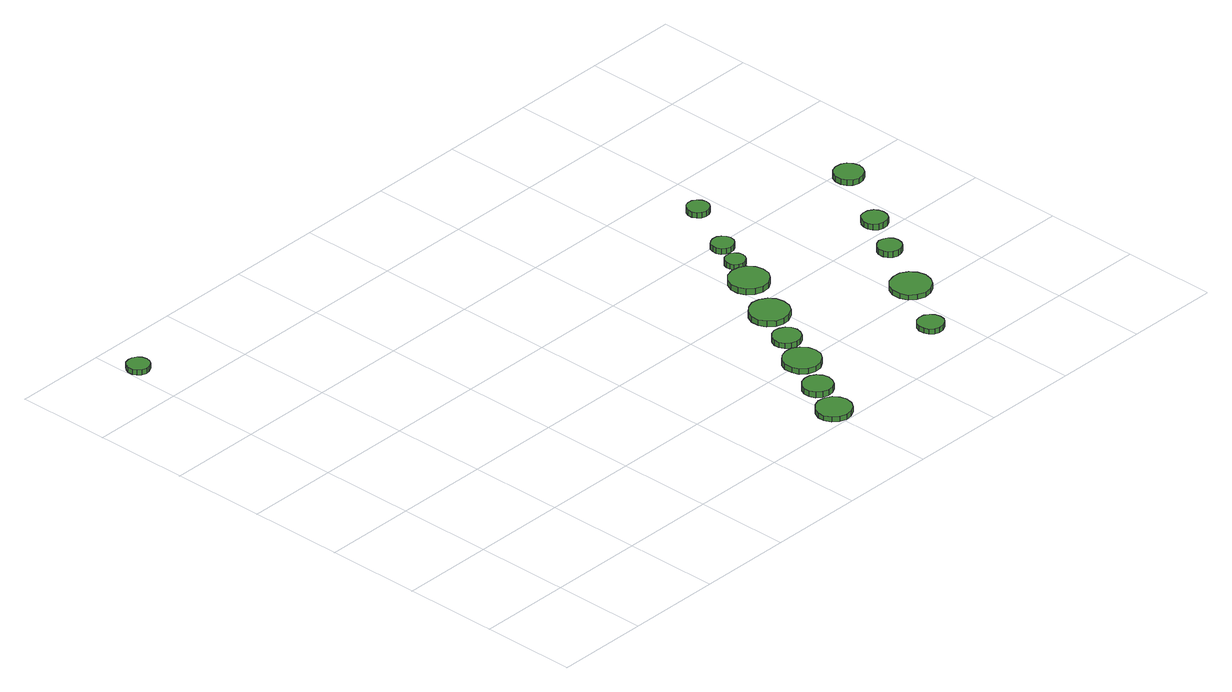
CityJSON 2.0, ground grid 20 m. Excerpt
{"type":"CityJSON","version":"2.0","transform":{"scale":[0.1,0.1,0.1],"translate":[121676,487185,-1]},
"CityObjects":{
"tree1":{"type":"SolitaryVegetationObject","attributes":{"function":"something"},"geometry":[{"type":"MultiSurface","lod":"1","boundaries":[[[0,1,2,3,4,5,6,7,8,9,10,11,12,13,14]],[[15,16,17,18,19,20,21,22,23,24,25,26,27,28,29]],[[0,29,28,1]],[[1,28,27,2]],[[2,27,26,3]],[[3,26,25,4]],[[4,25,24,5]],[[5,24,23,6]],[[6,23,22,7]],[[7,22,21,8]],[[8,21,20,9]],[[9,20,19,10]],[[10,19,18,11]],[[11,18,17,12]],[[12,17,16,13]],[[13,16,15,14]],[[14,15,29,0]]]}]},
"tree2":{"type":"SolitaryVegetationObject","attributes":{"function":"something"},"geometry":[{"type":"MultiSurface","lod":"1","boundaries":[[[30,31,32,33,34,35,36,37,38,39,40,41,42,43,44]],[[45,46,47,48,49,50,51,52,53,54,55,56,57,58,59]],[[30,59,58,31]],[[31,58,57,32]],[[32,57,56,33]],[[33,56,55,34]],[[34,55,54,35]],[[35,54,53,36]],[[36,53,52,37]],[[37,52,51,38]],[[38,51,50,39]],[[39,50,49,40]],[[40,49,48,41]],[[41,48,47,42]],[[42,47,46,43]],[[43,46,45,44]],[[44,45,59,30]]]}]},
"tree3":{"type":"SolitaryVegetationObject","attributes":{"function":"something"},"geometry":[{"type":"MultiSurface","lod":"1","boundaries":[[[60,61,62,63,64,65,66,67,68,69,70,71,72,73,74]],[[75,76,77,78,79,80,81,82,83,84,85,86,87,88,89]],[[60,89,88,61]],[[61,88,87,62]],[[62,87,86,63]],[[63,86,85,64]],[[64,85,84,65]],[[65,84,83,66]],[[66,83,82,67]],[[67,82,81,68]],[[68,81,80,69]],[[69,80,79,70]],[[70,79,78,71]],[[71,78,77,72]],[[72,77,76,73]],[[73,76,75,74]],[[74,75,89,60]]]}]},
"tree4":{"type":"SolitaryVegetationObject","attributes":{"function":"something"},"geometry":[{"type":"MultiSurface","lod":"1","boundaries":[[[90,91,92,93,94,95,96,97,98,99,100,101,102,103,104]],[[105,106,107,108,109,110,111,112,113,114,115,116,117,118,119]],[[90,119,118,91]],[[91,118,117,92]],[[92,117,116,93]],[[93,116,115,94]],[[94,115,114,95]],[[95,114,113,96]],[[96,113,112,97]],[[97,112,111,98]],[[98,111,110,99]],[[99,110,109,100]],[[100,109,108,101]],[[101,108,107,102]],[[102,107,106,103]],[[103,106,105,104]],[[104,105,119,90]]]}]},
"tree5":{"type":"SolitaryVegetationObject","attributes":{"function":"something"},"geometry":[{"type":"MultiSurface","lod":"1","boundaries":[[[120,121,122,123,124,125,126,127,128,129,130,131,132,133,134]],[[135,136,137,138,139,140,141,142,143,144,145,146,147,148,149]],[[120,149,148,121]],[[121,148,147,122]],[[122,147,146,123]],[[123,146,145,124]],[[124,145,144,125]],[[125,144,143,126]],[[126,143,142,127]],[[127,142,141,128]],[[128,141,140,129]],[[129,140,139,130]],[[130,139,138,131]],[[131,138,137,132]],[[132,137,136,133]],[[133,136,135,134]],[[134,135,149,120]]]}]},
"tree6":{"type":"SolitaryVegetationObject","attributes":{"function":"something"},"geometry":[{"type":"MultiSurface","lod":"1","boundaries":[[[150,151,152,153,154,155,156,157,158,159,160,161,162,163,164]],[[165,166,167,168,169,170,171,172,173,174,175,176,177,178,179]],[[150,179,178,151]],[[151,178,177,152]],[[152,177,176,153]],[[153,176,175,154]],[[154,175,174,155]],[[155,174,173,156]],[[156,173,172,157]],[[157,172,171,158]],[[158,171,170,159]],[[159,170,169,160]],[[160,169,168,161]],[[161,168,167,162]],[[162,167,166,163]],[[163,166,165,164]],[[164,165,179,150]]]}]},
"tree7":{"type":"SolitaryVegetationObject","attributes":{"function":"something"},"geometry":[{"type":"MultiSurface","lod":"1","boundaries":[[[180,181,182,183,184,185,186,187,188,189,190,191,192,193,194]],[[195,196,197,198,199,200,201,202,203,204,205,206,207,208,209]],[[180,209,208,181]],[[181,208,207,182]],[[182,207,206,183]],[[183,206,205,184]],[[184,205,204,185]],[[185,204,203,186]],[[186,203,202,187]],[[187,202,201,188]],[[188,201,200,189]],[[189,200,199,190]],[[190,199,198,191]],[[191,198,197,192]],[[192,197,196,193]],[[193,196,195,194]],[[194,195,209,180]]]}]},
"tree8":{"type":"SolitaryVegetationObject","attributes":{"function":"something"},"geometry":[{"type":"MultiSurface","lod":"1","boundaries":[[[210,211,212,213,214,215,216,217,218,219,220,221,222,223,224]],[[225,226,227,228,229,230,231,232,233,234,235,236,237,238,239]],[[210,239,238,211]],[[211,238,237,212]],[[212,237,236,213]],[[213,236,235,214]],[[214,235,234,215]],[[215,234,233,216]],[[216,233,232,217]],[[217,232,231,218]],[[218,231,230,219]],[[219,230,229,220]],[[220,229,228,221]],[[221,228,227,222]],[[222,227,226,223]],[[223,226,225,224]],[[224,225,239,210]]]}]},
"tree9":{"type":"SolitaryVegetationObject","attributes":{"function":"something"},"geometry":[{"type":"MultiSurface","lod":"1","boundaries":[[[240,241,242,243,244,245,246,247,248,249,250,251,252,253,254]],[[255,256,257,258,259,260,261,262,263,264,265,266,267,268,269]],[[240,269,268,241]],[[241,268,267,242]],[[242,267,266,243]],[[243,266,265,244]],[[244,265,264,245]],[[245,264,263,246]],[[246,263,262,247]],[[247,262,261,248]],[[248,261,260,249]],[[249,260,259,250]],[[250,259,258,251]],[[251,258,257,252]],[[252,257,256,253]],[[253,256,255,254]],[[254,255,269,240]]]}]},
"tree10":{"type":"SolitaryVegetationObject","attributes":{"function":"something"},"geometry":[{"type":"MultiSurface","lod":"1","boundaries":[[[270,271,272,273,274,275,276,277,278,279,280,281,282,283,284]],[[285,286,287,288,289,290,291,292,293,294,295,296,297,298,299]],[[270,299,298,271]],[[271,298,297,272]],[[272,297,296,273]],[[273,296,295,274]],[[274,295,294,275]],[[275,294,293,276]],[[276,293,292,277]],[[277,292,291,278]],[[278,291,290,279]],[[279,290,289,280]],[[280,289,288,281]],[[281,288,287,282]],[[282,287,286,283]],[[283,286,285,284]],[[284,285,299,270]]]}]},
"tree11":{"type":"SolitaryVegetationObject","attributes":{"function":"something"},"geometry":[{"type":"MultiSurface","lod":"1","boundaries":[[[300,301,302,303,304,305,306,307,308,309,310,311,312,313,314]],[[315,316,317,318,319,320,321,322,323,324,325,326,327,328,329]],[[300,329,328,301]],[[301,328,327,302]],[[302,327,326,303]],[[303,326,325,304]],[[304,325,324,305]],[[305,324,323,306]],[[306,323,322,307]],[[307,322,321,308]],[[308,321,320,309]],[[309,320,319,310]],[[310,319,318,311]],[[311,318,317,312]],[[312,317,316,313]],[[313,316,315,314]],[[314,315,329,300]]]}]},
"tree12":{"type":"SolitaryVegetationObject","attributes":{"function":"something"},"geometry":[{"type":"MultiSurface","lod":"1","boundaries":[[[330,331,332,333,334,335,336,337,338,339,340,341,342,343,344]],[[345,346,347,348,349,350,351,352,353,354,355,356,357,358,359]],[[330,359,358,331]],[[331,358,357,332]],[[332,357,356,333]],[[333,356,355,334]],[[334,355,354,335]],[[335,354,353,336]],[[336,353,352,337]],[[337,352,351,338]],[[338,351,350,339]],[[339,350,349,340]],[[340,349,348,341]],[[341,348,347,342]],[[342,347,346,343]],[[343,346,345,344]],[[344,345,359,330]]]}]},
"tree13":{"type":"SolitaryVegetationObject","attributes":{"function":"something"},"geometry":[{"type":"MultiSurface","lod":"1","boundaries":[[[360,361,362,363,364,365,366,367,368,369,370,371,372,373,374]],[[375,376,377,378,379,380,381,382,383,384,385,386,387,388,389]],[[360,389,388,361]],[[361,388,387,362]],[[362,387,386,363]],[[363,386,385,364]],[[364,385,384,365]],[[365,384,383,366]],[[366,383,382,367]],[[367,382,381,368]],[[368,381,380,369]],[[369,380,379,370]],[[370,379,378,371]],[[371,378,377,372]],[[372,377,376,373]],[[373,376,375,374]],[[374,375,389,360]]]}]},
"tree14":{"type":"SolitaryVegetationObject","attributes":{"function":"something"},"geometry":[{"type":"MultiSurface","lod":"1","boundaries":[[[390,391,392,393,394,395,396,397,398,399,400,401,402,403,404]],[[405,406,407,408,409,410,411,412,413,414,415,416,417,418,419]],[[390,419,418,391]],[[391,418,417,392]],[[392,417,416,393]],[[393,416,415,394]],[[394,415,414,395]],[[395,414,413,396]],[[396,413,412,397]],[[397,412,411,398]],[[398,411,410,399]],[[399,410,409,400]],[[400,409,408,401]],[[401,408,407,402]],[[402,407,406,403]],[[403,406,405,404]],[[404,405,419,390]]]}]},
"tree15":{"type":"SolitaryVegetationObject","attributes":{"function":"something"},"geometry":[{"type":"MultiSurface","lod":"1","boundaries":[[[420,421,422,423,424,425,426,427,428,429,430,431,432,433,434]],[[435,436,437,438,439,440,441,442,443,444,445,446,447,448,449]],[[420,449,448,421]],[[421,448,447,422]],[[422,447,446,423]],[[423,446,445,424]],[[424,445,444,425]],[[425,444,443,426]],[[426,443,442,427]],[[427,442,441,428]],[[428,441,440,429]],[[429,440,439,430]],[[430,439,438,431]],[[431,438,437,432]],[[432,437,436,433]],[[433,436,435,434]],[[434,435,449,420]]]}]}
},
"vertices":[
[50,1114,17],[48,1124,17],[42,1132,17],[33,1137,17],[24,1138,17],[14,1135,17],[7,1128,17],[3,1119,17],[3,1109,17],[7,1101,17],[14,1094,17],[24,1091,17],[33,1092,17],[42,1097,17],[48,1105,17],[48,1105,6],[42,1097,6],[33,1092,6],[24,1091,6],[14,1094,6],[7,1101,6],[3,1109,6],[3,1119,6],[7,1128,6],[14,1135,6],[24,1138,6],[33,1137,6],[42,1132,6],[48,1124,6],[50,1114,6],
[847,39,16],[844,53,16],[835,66,16],[822,73,16],[806,75,16],[792,70,16],[781,60,16],[774,46,16],[774,31,16],[781,17,16],[792,7,16],[806,2,16],[822,4,16],[835,11,16],[844,24,16],[844,24,5],[835,11,5],[822,4,5],[806,2,5],[792,7,5],[781,17,5],[774,31,5],[774,46,5],[781,60,5],[792,70,5],[806,75,5],[822,73,5],[835,66,5],[844,53,5],[847,39,5],
[879,115,18],[876,128,18],[869,138,18],[858,145,18],[845,146,18],[833,142,18],[823,133,18],[818,122,18],[818,109,18],[823,97,18],[833,88,18],[845,84,18],[858,86,18],[869,92,18],[876,103,18],[876,103,5],[869,92,5],[858,86,5],[845,84,5],[833,88,5],[823,97,5],[818,109,5],[818,122,5],[823,133,5],[833,142,5],[845,146,5],[858,145,5],[869,138,5],[876,128,5],[879,115,5],
[934,199,17],[931,215,17],[921,228,17],[907,237,17],[891,238,17],[876,233,17],[863,222,17],[857,208,17],[857,191,17],[863,176,17],[876,165,17],[891,160,17],[907,162,17],[921,170,17],[931,183,17],[931,183,5],[921,170,5],[907,162,5],[891,160,5],[876,165,5],[863,176,5],[857,191,5],[857,208,5],[863,222,5],[876,233,5],[891,238,5],[907,237,5],[921,228,5],[931,215,5],[934,199,5],
[964,275,17],[961,287,17],[954,296,17],[943,302,17],[931,304,17],[920,300,17],[911,292,17],[906,281,17],[906,269,17],[911,258,17],[920,250,17],[931,246,17],[943,247,17],[954,253,17],[961,263,17],[961,263,5],[954,253,5],[943,247,5],[931,246,5],[920,250,5],[911,258,5],[906,269,5],[906,281,5],[911,292,5],[920,300,5],[931,304,5],[943,302,5],[954,296,5],[961,287,5],[964,275,5],
[1017,358,19],[1014,375,19],[1004,388,19],[989,397,19],[972,399,19],[956,393,19],[943,382,19],[936,366,19],[936,349,19],[943,334,19],[956,322,19],[972,317,19],[989,319,19],[1004,327,19],[1014,341,19],[1014,341,6],[1004,327,6],[989,319,6],[972,317,6],[956,322,6],[943,334,6],[936,349,6],[936,366,6],[943,382,6],[956,393,6],[972,399,6],[989,397,6],[1004,388,6],[1014,375,6],[1017,358,6],
[1073,462,20],[1070,479,20],[1060,493,20],[1045,501,20],[1028,503,20],[1012,498,20],[999,486,20],[992,471,20],[992,454,20],[999,438,20],[1012,427,20],[1028,421,20],[1045,423,20],[1060,432,20],[1070,445,20],[1070,445,7],[1060,432,7],[1045,423,7],[1028,421,7],[1012,427,7],[999,438,7],[992,454,7],[992,471,7],[999,486,7],[1012,498,7],[1028,503,7],[1045,501,7],[1060,493,7],[1070,479,7],[1073,462,7],
[1183,106,16],[1181,117,16],[1174,126,16],[1164,132,16],[1153,133,16],[1142,130,16],[1134,122,16],[1130,112,16],[1130,101,16],[1134,91,16],[1142,83,16],[1153,80,16],[1164,81,16],[1174,86,16],[1181,95,16],[1181,95,5],[1174,86,5],[1164,81,5],[1153,80,5],[1142,83,5],[1134,91,5],[1130,101,5],[1130,112,5],[1134,122,5],[1142,130,5],[1153,133,5],[1164,132,5],[1174,126,5],[1181,117,5],[1183,106,5],
[1085,526,20],[1083,535,20],[1078,542,20],[1070,547,20],[1061,547,20],[1053,545,20],[1046,539,20],[1043,531,20],[1043,522,20],[1046,514,20],[1053,508,20],[1061,505,20],[1070,506,20],[1078,511,20],[1083,518,20],[1083,518,8],[1078,511,8],[1070,506,8],[1061,505,8],[1053,508,8],[1046,514,8],[1043,522,8],[1043,531,8],[1046,539,8],[1053,545,8],[1061,547,8],[1070,547,8],[1078,542,8],[1083,535,8],[1085,526,8],
[1112,582,21],[1110,591,21],[1104,599,21],[1096,604,21],[1086,605,21],[1077,602,21],[1069,596,21],[1066,587,21],[1066,577,21],[1069,568,21],[1077,562,21],[1086,559,21],[1096,560,21],[1104,565,21],[1110,572,21],[1110,572,9],[1104,565,9],[1096,560,9],[1086,559,9],[1077,562,9],[1069,568,9],[1066,577,9],[1066,587,9],[1069,596,9],[1077,602,9],[1086,605,9],[1096,604,9],[1104,599,9],[1110,591,9],[1112,582,9],
[1271,225,17],[1267,242,17],[1257,256,17],[1242,265,17],[1225,266,17],[1208,261,17],[1195,249,17],[1188,234,17],[1188,216,17],[1195,200,17],[1208,189,17],[1225,183,17],[1242,185,17],[1257,194,17],[1267,208,17],[1267,208,6],[1257,194,6],[1242,185,6],[1225,183,6],[1208,189,6],[1195,200,6],[1188,216,6],[1188,234,6],[1195,249,6],[1208,261,6],[1225,266,6],[1242,265,6],[1257,256,6],[1267,242,6],[1271,225,6],
[1172,701,23],[1170,710,23],[1164,718,23],[1156,723,23],[1146,724,23],[1137,721,23],[1130,714,23],[1126,705,23],[1126,696,23],[1130,687,23],[1137,680,23],[1146,677,23],[1156,678,23],[1164,683,23],[1170,691,23],[1170,691,11],[1164,683,11],[1156,678,11],[1146,677,11],[1137,680,11],[1130,687,11],[1126,696,11],[1126,705,11],[1130,714,11],[1137,721,11],[1146,724,11],[1156,723,11],[1164,718,11],[1170,710,11],[1172,701,11],
[1324,345,19],[1322,355,19],[1316,363,19],[1307,368,19],[1297,370,19],[1287,366,19],[1279,359,19],[1275,350,19],[1275,339,19],[1279,330,19],[1287,323,19],[1297,320,19],[1307,321,19],[1316,326,19],[1322,334,19],[1322,334,6],[1316,326,6],[1307,321,6],[1297,320,6],[1287,323,6],[1279,330,6],[1275,339,6],[1275,350,6],[1279,359,6],[1287,366,6],[1297,370,6],[1307,368,6],[1316,363,6],[1322,355,6],[1324,345,6],
[1376,430,21],[1374,441,21],[1368,449,21],[1358,455,21],[1347,456,21],[1337,453,21],[1329,445,21],[1325,435,21],[1325,425,21],[1329,415,21],[1337,407,21],[1347,404,21],[1358,405,21],[1368,410,21],[1374,419,21],[1374,419,8],[1368,410,8],[1358,405,8],[1347,404,8],[1337,407,8],[1329,415,8],[1325,425,8],[1325,435,8],[1329,445,8],[1337,453,8],[1347,456,8],[1358,455,8],[1368,449,8],[1374,441,8],[1376,430,8],
[1462,572,24],[1459,584,24],[1452,595,24],[1441,601,24],[1428,602,24],[1416,598,24],[1407,590,24],[1402,578,24],[1402,565,24],[1407,554,24],[1416,545,24],[1428,541,24],[1441,543,24],[1452,549,24],[1459,559,24],[1459,559,12],[1452,549,12],[1441,543,12],[1428,541,12],[1416,545,12],[1407,554,12],[1402,565,12],[1402,578,12],[1407,590,12],[1416,598,12],[1428,602,12],[1441,601,12],[1452,595,12],[1459,584,12],[1462,572,12]
]}
